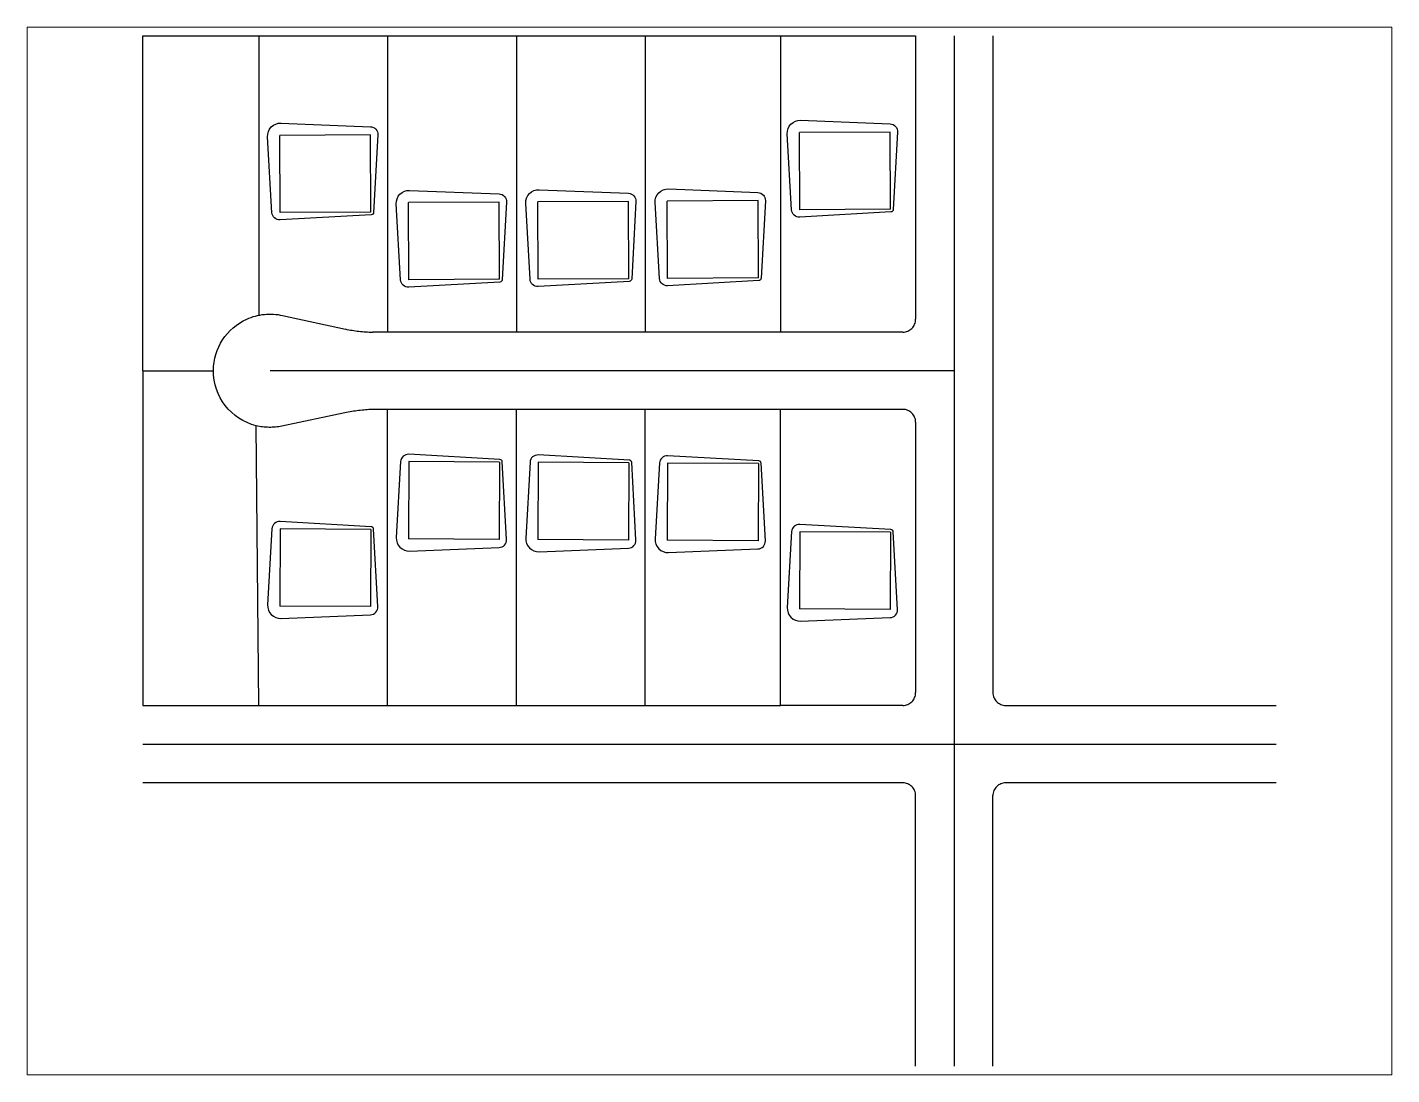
# Paper-space layout 'Layout2' of a CAD drawing. Header units: feet. Extents: x 1.08 to 9.69, y 0.83 to 7.44.
# The model-space entities are those that its viewports show. They can reach past a viewport. Long polylines and large blocks are cut down to what shows.
import ezdxf

# ---------------------------------------------------------------- set-up
doc = ezdxf.new("R2010")
doc.units = ezdxf.units.FT
doc.header["$LTSCALE"] = 20
doc.header["$MEASUREMENT"] = 0
doc.linetypes.add('CENTER', pattern=[2, 1.25, -0.25, 0.25, -0.25])
doc.linetypes.add('PHANTOM2', pattern=[1.25, 0.625, -0.125, 0.125, -0.125, 0.125, -0.125])
for name, color, linetype in [('Building Foundations', 5, 'Continuous'), ('Centerline', 1, 'CENTER'), ('Property Line', 6, 'PHANTOM2'), ('Right of Way', 1, 'PHANTOM2')]:
    doc.layers.add(name, color=color, linetype=linetype)

# ---------------------------------------------------------------- blocks, each defined once
blk = doc.blocks.new('pads')
at = {"layer": 'Building Foundations'}
for p, q in [((71.1, 61.7), (0.3, 65.7)), ((-6, 60.1), (-9.4, 1.1)), ((0.3, 60), (0, 0)), ((70.8, 59.6), (0.3, 60)), ((70.8, 59.6), (70.5, -0.4)), ((76.2, -0.3), (72.9, 59.8)), ((70.5, -0.4), (0, 0)), ((1, -9.5), (70.4, -6.7))]:
    blk.add_line(p, q, dxfattribs=at)
for centre, radius, start, end in [((0, 59.7), 6, 86.772, 176.6758), ((70.9, 59.7), 2, 3.0551, 86.772), ((0.6, 0.5), 10, 176.6758, 272.3359), ((70.2, -0.7), 6, 272.3359, 3.0551)]:
    blk.add_arc(centre, radius, start, end, dxfattribs=at)

msp = doc.modelspace()

# ---------------------------------------------------------------- linework, layer by layer
at = {"layer": 'Centerline'}
for p, q in [((630, 800), (630, 0)), ((630, 540), (98.7, 540)), ((600, 500), (600, 290)), ((590, 280), (495, 280)), ((0, 250), (880, 250))]:
    msp.add_line(p, q, dxfattribs=at)
at = {"layer": 'Property Line'}
for p, q in [((90, 800), (90, 583.1)), ((190, 800), (190, 570)), ((290, 800), (290, 570)), ((390, 800), (390, 570)), ((495, 800), (495, 570)), ((0, 540), (54.7, 540)), ((190, 280), (190, 510)), ((290, 280), (290, 510)), ((390, 280), (390, 510)), ((495, 280), (495, 510)), ((90, 280), (88, 497.3))]:
    msp.add_line(p, q, dxfattribs=at)
at = {"layer": 'Right of Way'}
for p, q in [((0, 540), (0, 800)), ((0, 800), (90, 800)), ((90, 800), (190, 800)), ((190, 800), (290, 800)), ((290, 800), (390, 800)), ((390, 800), (495, 800)), ((495, 800), (600, 800)), ((600, 800), (600, 580)), ((660, 800), (660, 290)), ((590, 570), (178.5, 570)), ((0, 540), (0, 280)), ((590, 510), (178.2, 510)), ((0, 280), (90, 280)), ((90, 280), (190, 280)), ((190, 280), (290, 280)), ((290, 280), (390, 280)), ((390, 280), (495, 280)), ((670, 280), (880, 280)), ((590, 220), (-0.2, 220)), ((880, 220), (670, 220)), ((600, 0), (600, 210)), ((660, 0), (660, 210))]:
    msp.add_line(p, q, dxfattribs=at)
at = {"layer": 'Right of Way', "flags": 128}
msp.add_lwpolyline([(178.2, 510, 0.0338), (156.8, 507.4), (107.9, 497, -0.114415), (88, 497.3, -0.345414), (54.7, 540.2, -0.292831), (80.6, 580.1, -0.163059), (108.4, 582.9), (157.2, 572.4)], format="xyb", dxfattribs=at)
at = {"layer": 'Right of Way'}
for centre, radius, start, end in [((179, 670), 100, 257.3576, 269.6886), ((590, 580), 10, 270, 0), ((590, 500), 10, 0, 90), ((590, 290), 10, 270, 360), ((670, 290), 10, 180, 270), ((590, 210), 10, 0, 90), ((670, 210), 10, 90, 180)]:
    msp.add_arc(centre, radius, start, end, dxfattribs=at)

# ---------------------------------------------------------------- block references
at = {"layer": 'Building Foundations', "xscale": -1, "rotation": 180}
for p in [(106.2, 722.8), (509.7, 725), (206.1, 670.6), (306.6, 671.1), (407.1, 671.7)]:
    msp.add_blockref('pads', p, dxfattribs=at)
at = {"layer": 'Building Foundations'}
for p in [(206.1, 409.4), (306.6, 408.9), (407.1, 408.3), (106.2, 357.2), (509.7, 355)]:
    msp.add_blockref('pads', p, dxfattribs=at)

psp = doc.layouts.new('Layout2')

# ---------------------------------------------------------------- viewports
at = {"layer": 'Right of Way'}
psp.add_viewport(center=(5.3833, 4.1333), size=(8.6133, 6.613333), view_center_point=(439.9203, 400), view_height=813.445378, dxfattribs=at)

doc.saveas('drawing.dxf')
